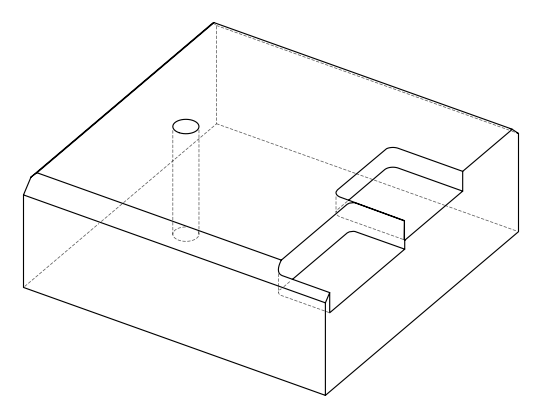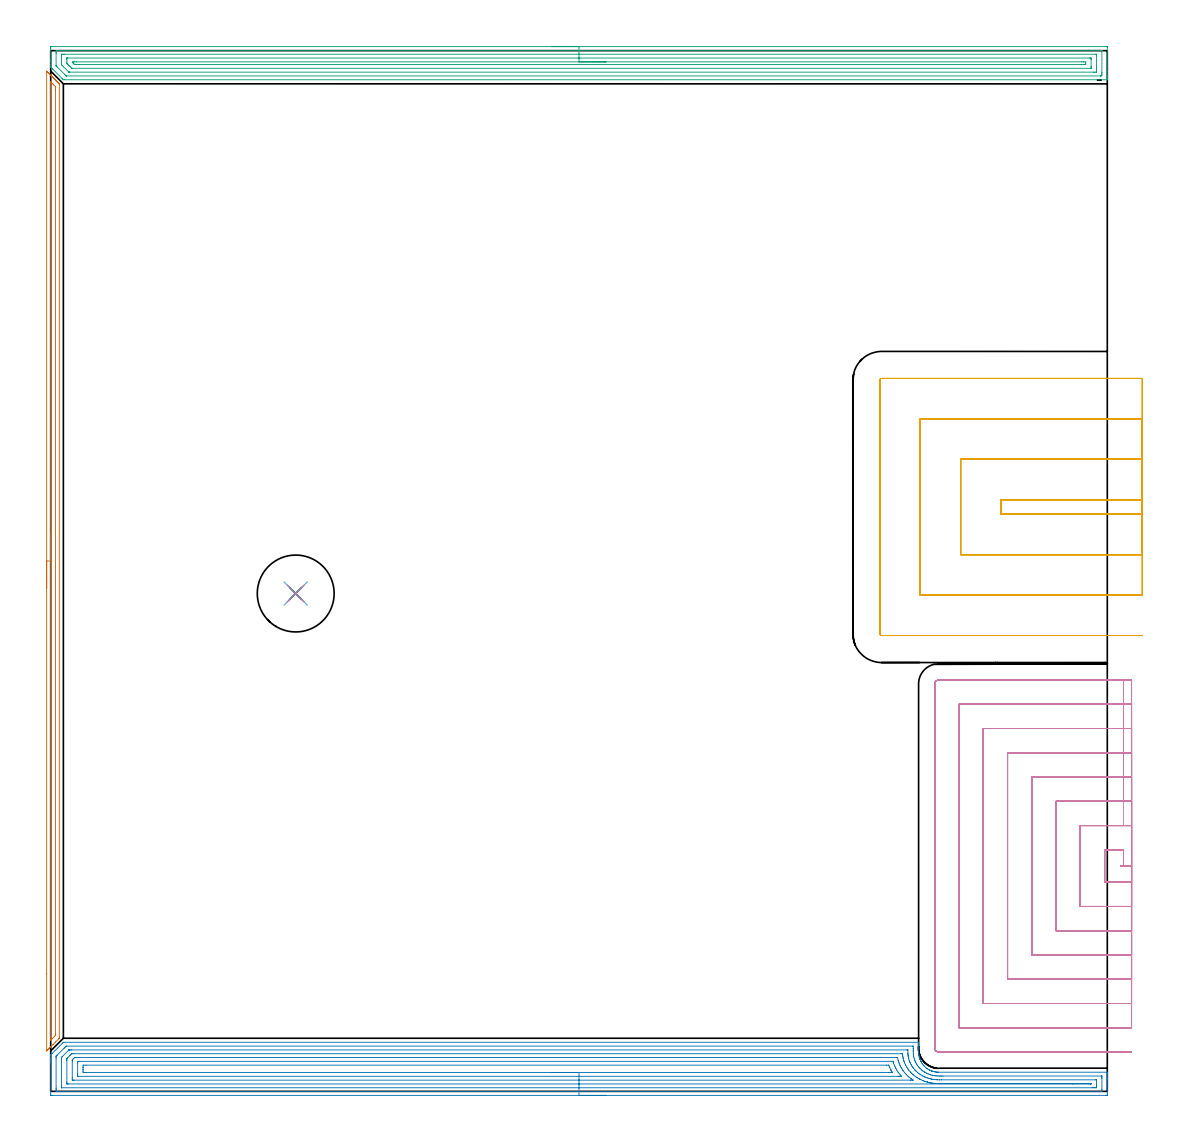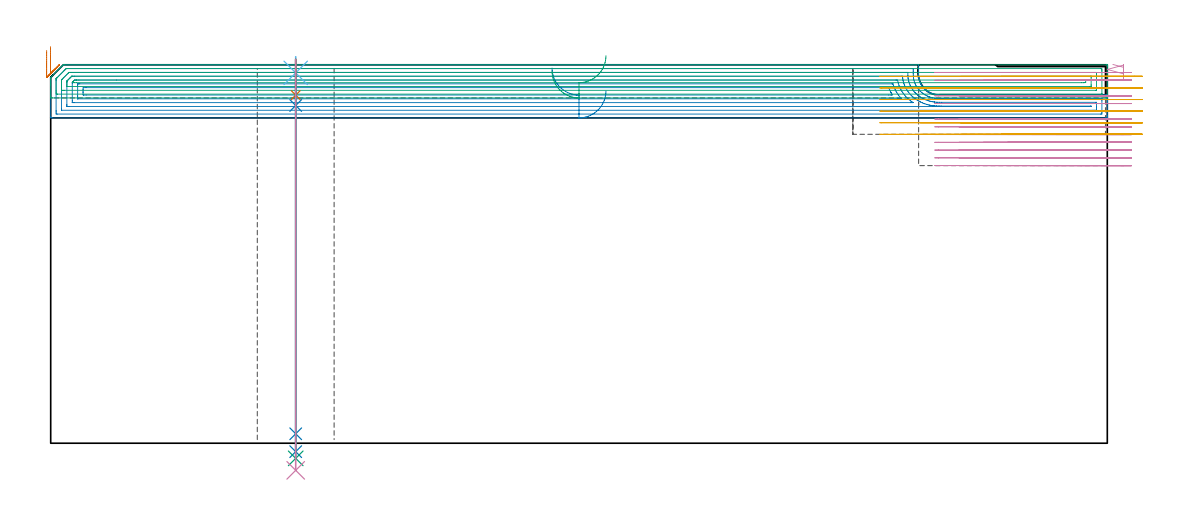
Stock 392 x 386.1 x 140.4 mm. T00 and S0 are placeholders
(PLAN: 10 operations, 7 tool changes, 118.5 min)
(1 AREA_MILL | FG_CHAMFER_SURFACE | UGT0205_001 | 5.93 min | 4084 mm3)
(2 AREA_MILL_1 | FG_CHAMFER_SURFACE_1 | UGT0205_001 | 20.61 min | 75786 mm3)
(3 AREA_MILL_2 | FG_CHAMFER_SURFACE_2 | UGT0205_001 | 15.85 min | 29583 mm3)
(4 MILL_SLOT | SLOT_PARTIAL_RECTANGULAR | NXT0201_011 | Follow Part, ap 3, ae 75% | 60.62 min | 387882 mm3)
(5 MILL_SLOT_1 | SLOT_PARTIAL_RECTANGULAR_1 | UGT0201_136 | Follow Part, ap 5, ae 75% | 13.55 min | 279842 mm3)
(6 SPOT_DRILL | STEP1HOLE | NXT0321_9005460120000 | 0.05 min | 181 mm3)
(7 DRILL_BLIND_HOLE_INTO_CENTER | STEP1HOLE | NXT0301_046 | 0.05 min | 365 mm3)
(8 GUN_DRILL_THROUGH_HOLE | STEP1HOLE | UGT0307_003 | 0.64 min | 4937 mm3)
(9 SPADE_DRILL_TO_ENLARGE_THROUGH_HOLE | STEP1HOLE | UGT0306_009 | 0.59 min | 32219 mm3)
(10 DRILL_TO_ENLARGE_THROUGH_HOLE | STEP1HOLE | UGT0301_392 | 0.61 min | 51785 mm3)
(TOOL UGT0205_001 | Chamfer Mill 20 x 3 x 45 deg. | D20 FL50 Z2)
(TOOL NXT0201_011 | ENDMILL 12mm [2P460-1200-NA 1630] | D12 FL38 Z6)
(TOOL UGT0201_136 | Carbide End Mill 20.0 | D20 FL30 Z4)
(TOOL NXT0321_9005460120000 | NC Spot Drill, 142deg, 12mm, Carbide, Uncoated | D12 PA142 FL30 Z2)
(TOOL NXT0301_046 | Carbide Drill 7.5mm [860.1-0750-038A1-MM 2214] | D7.5 PA140 FL53 Z2)
(TOOL UGT0307_003 | Gun Drill 7 mm | D7 PA130 FL24 Z1)
(TOOL UGT0306_009 | Spade Drill 18.5mm | D18.5 PA132 FL10 Z2)
(TOOL UGT0301_392 | Twist Drill 28.5 mm | D28.5 PA118 FL165 Z2)
(OP 1 AREA_MILL)
G17 G21 G94 G90
T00 M6
G54
G17 G0 G90 X-1.5 Y186.75 S1061 M3
G43 Z150.4 H0
Z145.7
G94 G1 Y186.788 Z144.828 F250.
Y186.902 Z143.964
Y187.091 Z143.112
Y187.353 Z142.28
Y187.687 Z141.474
Y188.09 Z140.7
Y188.559 Z139.964
Y189.09 Z139.272
Y189.679 Z138.629
Y190.322 Z138.04
Y191.014 Z137.508
Y191.75 Z137.04
Y192.524 Z136.637
Y193.33 Z136.303
Y194.162 Z136.041
Y195.014 Z135.852
Y195.879 Z135.738
Y196.75 Z135.7
Y378.249
X-1.494 Y378.464 Z135.705
X-1.492 Y378.481 Z135.706
X-1.463 Y378.464 Z135.735
X-1.114 Y378.114 Z136.086
X-0.93 Y377.932 Z136.267
X-0.867 Y377.867 Z136.332
X-0.697 Y377.698 Z136.502
X-0.633 Y377.635 Z136.563
X-0.569 Y377.569 Z136.63
X-0.402 Y377.403 Z136.797
X-0.337 Y377.338 Z136.86
X-0.27 Y377.271 Z136.929
X-0.107 Y377.107 Z137.092
X-0.04 Y377.042 Z137.156
X0.028 Y376.973 Z137.227
X0.188 Y376.812 Z137.387
X0.257 Y376.745 Z137.453
X0.326 Y376.675 Z137.525
X0.483 Y376.517 Z137.683
X0.553 Y376.448 Z137.75
X0.624 Y376.377 Z137.823
X0.779 Y376.222 Z137.978
X0.85 Y376.152 Z138.046
X0.922 Y376.078 Z138.121
X1.074 Y375.927 Z138.273
X1.147 Y375.855 Z138.343
X1.22 Y375.78 Z138.419
X1.369 Y375.631 Z138.568
X1.443 Y375.558 Z138.64
X1.518 Y375.482 Z138.717
X1.664 Y375.336 Z138.863
X1.74 Y375.262 Z138.936
X1.816 Y375.184 Z139.016
X1.959 Y375.041 Z139.158
X2.037 Y374.965 Z139.233
X2.115 Y374.886 Z139.314
X2.255 Y374.746 Z139.454
X2.333 Y374.669 Z139.529
X2.413 Y374.588 Z139.612
X2.55 Y374.451 Z139.749
X2.63 Y374.372 Z139.826
X2.711 Y374.29 Z139.909
X3.075 Y373.926 Z140.273
X3.107 Y373.893 Z140.303
X3.2 Y373.795 Z140.384
Y373.395 Z140.4
Y20.105
Y19.705 Z140.384
X3.107 Y19.604 Z140.302
X3.075 Y19.574 Z140.273
X1.817 Y18.316 Z139.016
X0.922 Y17.422 Z138.121
X0.028 Y16.527 Z137.227
X-0.04 Y16.458 Z137.156
X-0.107 Y16.392 Z137.092
X-0.27 Y16.229 Z136.929
X-0.337 Y16.162 Z136.86
X-0.402 Y16.097 Z136.797
X-0.568 Y15.931 Z136.631
X-0.633 Y15.865 Z136.563
X-0.697 Y15.802 Z136.502
X-0.867 Y15.633 Z136.332
X-0.93 Y15.568 Z136.267
X-1.115 Y15.385 Z136.085
X-1.165 Y15.335 Z136.035
X-1.375 Y15.124 Z135.823
X-1.467 Y15.037 Z135.731
X-1.493 Y15.017 Z135.704
X-1.499 Y15.037 Z135.699
X-1.5 Y43.61 Z135.7
Y196.75
X-0.086 Z137.114
Y374.336
X-0.085 Y374.382 Z137.115
X-0.082 Y374.474 Z137.118
X-0.076 Y374.615 Z137.124
X-0.04 Y374.582 Z137.16
X0.259 Y374.29 Z137.459
X0.85 Y373.7 Z138.05
X1.153 Y373.395 Z138.353
X1.74 Y372.798 Z138.94
X1.779 Y372.501 Z138.979
X1.782 Y372.459 Z138.982
X1.786 Y371.606 Z138.986
Y371.56
X1.785 Y20.907 Z138.985
X1.782 Y20.816 Z138.982
X1.779 Y20.757 Z138.979
X1.769 Y20.73 Z138.969
X1.74 Y20.697 Z138.94
X1.447 Y20.399 Z138.647
X0.556 Y19.506 Z137.756
X0.26 Y19.211 Z137.46
X0.107 Y19.063 Z137.307
X-0.04 Y18.922 Z137.16
X-0.079 Y19.211 Z137.121
X-0.082 Y19.253 Z137.118
X-0.086 Y20.105 Z137.114
Y20.151
Y196.75
Y197.622 Z137.152
Y198.487 Z137.266
Y199.338 Z137.455
Y200.17 Z137.717
Y200.976 Z138.051
Y201.75 Z138.454
Y202.486 Z138.923
Y203.178 Z139.454
Y203.821 Z140.043
Y204.411 Z140.686
Y204.942 Z141.378
Y205.41 Z142.114
Y205.813 Z142.888
Y206.147 Z143.694
Y206.409 Z144.526
Y206.598 Z145.378
Y206.712 Z146.243
Y206.75 Z147.114
G0 Z150.4
M5
M2
(OP 2 AREA_MILL_1)
G17 G21 G94 G90
T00 M6
G54
G17 G0 G90 X206. Y-1.5 S1061 M3
G43 Z150.4 H0
Z130.7
G94 G1 X205.962 Z129.828 F250.
X205.848 Z128.964
X205.659 Z128.112
X205.397 Z127.28
X205.063 Z126.474
X204.66 Z125.7
X204.192 Z124.964
X203.66 Z124.272
X203.071 Z123.629
X202.428 Z123.04
X201.736 Z122.508
X201. Z122.04
X200.226 Z121.637
X199.42 Z121.303
X198.588 Z121.041
X197.737 Z120.852
X196.872 Z120.738
X196. Z120.7
X0.629
X0.269 Y-1.496 Z120.702
X0.01 Y-1.492 Z120.706
X0. Y-1.23 Z120.968
Y10.568 Z132.763
Y11.094 Z133.291
Y11.456 Z133.652
Y11.982 Z134.178
Y12.343 Z134.537
Y13.428 Z135.626
X0.002 Y13.452 Z135.65
X0.005 Y13.494 Z135.691
X0.033 Y13.534 Z135.732
X0.617 Y14.117 Z136.317
X4.246 Y17.747 Z139.946
X4.615 Y18.115 Z140.315
X4.7 Y18.201 Z140.399
X321.99
X322. Y18.125 Z140.324
X322.001 Y16.926 Z139.125
X322.002 Y14.708 Z136.907
X322.011 Y14.266 Z136.466
X322.039 Y13.824 Z136.024
X322.075 Y13.532 Z135.732
X322.093 Y13.382 Z135.581
X322.121 Y13.23 Z135.428
X322.175 Y12.942 Z135.14
X322.285 Y12.498 Z134.697
X322.418 Y12.058 Z134.258
X322.461 Y11.935 Z134.134
X322.522 Y11.799 Z133.999
X322.676 Y11.456 Z133.651
X322.753 Y11.283 Z133.483
X322.802 Y11.175 Z133.374
X322.82 Y11.142 Z133.341
X322.891 Y11.012 Z133.208
X322.939 Y10.923 Z133.121
X323.045 Y10.728 Z132.927
X323.317 Y10.292 Z132.491
X323.354 Y10.237 Z132.436
X323.685 Y9.815 Z132.014
X324.035 Y9.409 Z131.607
X324.14 Y9.3 Z131.497
X324.203 Y9.237 Z131.434
X324.248 Y9.193 Z131.391
X324.636 Y8.851 Z131.05
X325.038 Y8.526 Z130.725
X325.142 Y8.452 Z130.651
X325.583 Y8.173 Z130.369
X325.651 Y8.136 Z130.332
X326.036 Y7.92 Z130.119
X326.181 Y7.852 Z130.051
X326.545 Y7.683 Z129.878
X326.628 Y7.643 Z129.841
X326.713 Y7.611 Z129.81
X326.84 Y7.564 Z129.763
X326.929 Y7.532 Z129.728
X326.992 Y7.513 Z129.707
X327.324 Y7.408 Z129.606
X327.374 Y7.392 Z129.591
X327.83 Y7.278 Z129.476
X327.887 Y7.269 Z129.464
X328.269 Y7.196 Z129.393
X328.456 Y7.174 Z129.369
X328.717 Y7.143 Z129.334
X329.154 Y7.113 Z129.303
X329.234 Y7.107 Z129.304
X329.387 Y7.101 Z129.301
X391.818 Y7.1 Z129.3
X391.99 Y7.096 Z129.289
X392. Y7.034 Z129.234
Y6.854 Z129.054
Y6.132 Z128.326
Y4.883 Z127.08
Y4.357 Z126.551
Y-0.704 Z121.494
X391.998 Y-0.967 Z121.231
X391.992 Y-1.492 Z120.706
X391.903 Y-1.495 Z120.703
X391.371 Y-1.5 Z120.7
X196.
Y-0.086 Z122.114
X2.424
X2.01 Y-0.079 Z122.121
X2.003 Y0.332 Z122.532
X2.001 Y0.808 Z123.008
X2. Y1.222 Z123.422
Y12.343 Z134.543
X2.002 Y12.755 Z134.955
X2.009 Y12.993 Z135.193
X2.012 Y13.05 Z135.25
X2.055 Y13.097 Z135.297
X2.182 Y13.23 Z135.43
X2.298 Y13.348 Z135.548
X2.417 Y13.468 Z135.668
X4.97 Y16.021 Z138.221
X5.1 Y16.15 Z138.35
X5.418 Y16.463 Z138.663
X5.741 Y16.779 Z138.979
X5.988 Y16.786 Z138.986
X319.839 Y16.785 Z138.985
X319.991 Y16.779 Z138.979
X319.997 Y16.623 Z138.823
X320.001 Y15.892 Z138.092
Y15.731 Z137.931
X320.003 Y15.005 Z137.205
X320.004 Y14.841 Z137.041
X320.027 Y14.117 Z136.317
X320.037 Y13.921 Z136.121
X320.114 Y13.23 Z135.43
X320.173 Y12.899 Z135.099
X320.303 Y12.343 Z134.543
X320.491 Y11.696 Z133.896
X320.588 Y11.456 Z133.656
X320.733 Y11.113 Z133.313
X320.999 Y10.568 Z132.768
X321.328 Y9.978 Z132.178
X321.524 Y9.681 Z131.881
X321.627 Y9.53 Z131.73
X321.958 Y9.116 Z131.316
X322.234 Y8.794 Z130.994
X322.522 Y8.478 Z130.678
X323.159 Y7.906 Z130.106
X323.416 Y7.696 Z129.896
X323.606 Y7.549 Z129.749
X324.139 Y7.189 Z129.389
X324.31 Y7.085 Z129.285
X324.426 Y7.019 Z129.219
X324.932 Y6.749 Z128.949
X325.204 Y6.619 Z128.819
X325.477 Y6.493 Z128.693
X325.917 Y6.312 Z128.512
X326.098 Y6.246 Z128.446
X326.148 Y6.23 Z128.43
X326.467 Y6.132 Z128.332
X326.992 Y5.993 Z128.193
X327.179 Y5.946 Z128.146
X327.887 Y5.814 Z128.014
X328.254 Y5.767 Z127.967
X328.781 Y5.72 Z127.92
X329.218 Y5.697 Z127.897
X329.675 Y5.691 Z127.891
X330.122 Y5.688 Z127.888
X330.569 Y5.687 Z127.887
X331.018 Y5.686 Z127.886
X389.849 Y5.685 Z127.885
X389.928 Y5.684 Z127.884
X389.974 Y5.681 Z127.881
X389.99 Y5.679 Z127.879
X389.991 Y5.658 Z127.858
X389.997 Y5.244 Z127.444
X390. Y4.831 Z127.031
X389.999 Y0.808 Z123.008
X389.998 Y0.396 Z122.596
X389.99 Y-0.079 Z122.121
X389.589 Y-0.086 Z122.114
X196.
Y1.328 Z123.528
X4.083 Y1.329 Z123.529
X4.038 Y1.331 Z123.531
X4.015 Y1.334 Z123.534
X4.01 Y1.336 Z123.536
X4.007 Y1.355 Z123.555
X4.002 Y1.491 Z123.691
X4. Y1.695 Z123.895
Y1.899 Z124.099
Y11.66 Z133.86
X4.003 Y12.343 Z134.543
X4.007 Y12.54 Z134.74
X4.016 Y12.605 Z134.805
X4.056 Y12.649 Z134.849
X4.206 Y12.805 Z135.005
X6.646 Y15.246 Z137.446
X6.728 Y15.326 Z137.526
X6.761 Y15.353 Z137.553
X6.778 Y15.365 Z137.565
X6.797 Y15.367 Z137.567
X6.888 Y15.369 Z137.569
X7.413 Y15.371 Z137.571
X7.782
X317.682
X317.89 Y15.369 Z137.569
X317.981 Y15.366 Z137.566
X317.991 Y15.365 Z137.565
X317.995 Y15.35 Z137.55
X317.999 Y15.308 Z137.508
X318.018 Y14.15 Z136.35
X318.02 Y14.117 Z136.317
X318.051 Y13.681 Z135.881
X318.1 Y13.23 Z135.43
X318.107 Y13.175 Z135.375
X318.191 Y12.723 Z134.923
X318.274 Y12.343 Z134.543
X318.34 Y12.056 Z134.256
X318.522 Y11.456 Z133.656
X318.621 Y11.179 Z133.379
X318.825 Y10.688 Z132.888
X318.88 Y10.568 Z132.768
X318.945 Y10.432 Z132.632
X319.205 Y9.933 Z132.133
X319.349 Y9.681 Z131.881
X319.531 Y9.369 Z131.569
X319.839 Y8.895 Z131.095
X319.915 Y8.794 Z130.994
X320.17 Y8.465 Z130.665
X320.657 Y7.906 Z130.106
X320.733 Y7.822 Z130.022
X320.94 Y7.613 Z129.813
X321.145 Y7.425 Z129.625
X321.592 Y7.019 Z129.219
X321.627 Y6.989 Z129.189
X322.109 Y6.61 Z128.81
X322.522 Y6.329 Z128.529
X322.824 Y6.132 Z128.332
X323.416 Y5.79 Z127.99
X323.666 Y5.653 Z127.853
X324.135 Y5.418 Z127.618
X324.31 Y5.339 Z127.539
X324.529 Y5.244 Z127.444
X325.204 Y4.986 Z127.186
X325.588 Y4.864 Z127.064
X326.098 Y4.722 Z126.922
X326.41 Y4.639 Z126.839
X326.796 Y4.552 Z126.752
X326.992 Y4.515 Z126.715
X327.403 Y4.442 Z126.642
X327.871 Y4.372 Z126.572
X327.887 Y4.37 Z126.57
X328.002 Y4.357 Z126.557
X328.781 Y4.298 Z126.498
X328.844 Y4.295 Z126.495
X329.675 Y4.274 Z126.474
X329.759 Y4.273 Z126.473
X330.569 Y4.272 Z126.472
X387.794 Y4.271 Z126.471
X387.882 Y4.27 Z126.47
X387.971 Y4.266 Z126.466
X387.987 Y4.264 Z126.464
X387.992 Y4.256 Z126.456
X387.997 Y4.241 Z126.441
X387.999 Y4.224 Z126.424
X388. Y4.153 Z126.353
Y2.583 Z124.783
Y2.379 Z124.579
X387.995 Y1.695 Z123.895
X387.991 Y1.5 Z123.7
X387.97 Y1.335 Z123.535
X387.794 Y1.333 Z123.533
X387.269 Y1.33 Z123.53
X386.9 Y1.329 Z123.529
X386.376 Y1.328 Z123.528
X196.
Y2.743 Z124.943
X6.726
X6.108 Y2.748 Z124.948
X6.041 Y2.75 Z124.95
X6.01 Y2.759 Z124.959
X6.008 Y2.81 Z125.01
X6.004 Y3.027 Z125.227
X6. Y3.464 Z125.664
Y11.45 Z133.65
X6.006 Y11.896 Z134.096
X6.01 Y12.116 Z134.316
X6.021 Y12.16 Z134.36
X6.045 Y12.19 Z134.39
X6.094 Y12.243 Z134.443
X6.192 Y12.343 Z134.543
X7.079 Y13.23 Z135.43
X7.431 Y13.579 Z135.779
X7.782 Y13.925 Z136.125
X7.827 Y13.95 Z136.15
X7.864 Y13.953 Z136.153
X7.946 Y13.955 Z136.155
X8.676 Y13.957 Z136.157
X8.838
X315.53
X315.81 Y13.955 Z136.155
X315.95 Y13.953 Z136.153
X316.012 Y13.951 Z136.151
X316.021 Y13.901 Z136.101
X316.075 Y13.416 Z135.616
X316.1 Y13.23 Z135.43
X316.156 Y12.845 Z135.045
X316.236 Y12.369 Z134.569
X316.242 Y12.343 Z134.543
X316.263 Y12.25 Z134.45
X316.478 Y11.456 Z133.656
X316.561 Y11.16 Z133.36
X316.693 Y10.805 Z133.005
X316.794 Y10.568 Z132.768
X317.157 Y9.766 Z131.966
X317.199 Y9.681 Z131.881
X317.242 Y9.596 Z131.796
X317.704 Y8.794 Z130.994
X318.051 Y8.271 Z130.471
X318.332 Y7.906 Z130.106
X318.945 Y7.179 Z129.379
X319.095 Y7.019 Z129.219
X319.469 Y6.648 Z128.848
X319.839 Y6.31 Z128.51
X320.044 Y6.132 Z128.332
X320.733 Y5.584 Z127.784
X321.235 Y5.244 Z127.444
X321.627 Y4.997 Z127.197
X322.237 Y4.64 Z126.84
X322.522 Y4.492 Z126.692
X322.794 Y4.357 Z126.557
X323.416 Y4.071 Z126.271
X323.904 Y3.873 Z126.073
X324.31 Y3.721 Z125.921
X325.113 Y3.47 Z125.67
X325.204 Y3.444 Z125.644
X325.241 Y3.434 Z125.634
X325.303 Y3.417 Z125.617
X325.828 Y3.286 Z125.486
X326.098 Y3.226 Z125.426
X326.41 Y3.16 Z125.36
X326.66 Y3.115 Z125.315
X326.992 Y3.057 Z125.257
X327.477 Y2.989 Z125.189
X327.651 Y2.97 Z125.17
X327.887 Y2.948 Z125.148
X328.46 Y2.901 Z125.101
X328.684 Y2.886 Z125.086
X328.781 Y2.882 Z125.082
X329.391 Y2.865 Z125.065
X329.597 Y2.86 Z125.06
X329.675
X330.291 Y2.858 Z125.058
X330.368
X385.842 Y2.857 Z125.057
X385.896 Y2.855 Z125.055
X385.987 Y2.851 Z125.051
X385.99 Y2.804 Z125.004
Y2.757 Z124.957
X385.904 Y2.749 Z124.949
X385.842 Y2.745 Z124.945
X385.609 Y2.744 Z124.944
X379.046 Y2.743 Z124.943
X196.
Y4.157 Z126.357
X8.676
X8.475 Y4.158 Z126.358
X8.071 Y4.162 Z126.362
X8.022 Y4.164 Z126.364
X8.01 Y4.172 Z126.372
X8.006 Y4.203 Z126.403
X8.002 Y4.261 Z126.461
X8.001 Y4.357 Z126.557
X8. Y5.028 Z127.228
X8.001 Y11.239 Z133.439
X8.004 Y11.456 Z133.656
X8.009 Y11.623 Z133.823
X8.014 Y11.704 Z133.904
X8.066 Y11.759 Z133.959
X8.215 Y11.913 Z134.113
X8.676 Y12.377 Z134.577
X8.855 Y12.536 Z134.736
X9.023 Y12.539 Z134.739
X9.37 Y12.542 Z134.742
X24.43 Y12.543 Z134.743
X313.58 Y12.542 Z134.742
X313.782 Y12.541 Z134.741
X314.177 Y12.536 Z134.736
X314.422 Y11.508 Z133.708
X314.435 Y11.456 Z133.656
X314.474 Y11.307 Z133.507
X314.715 Y10.568 Z132.768
X314.864 Y10.182 Z132.382
X315.097 Y9.681 Z131.881
X315.368 Y9.109 Z131.309
X315.543 Y8.794 Z130.994
X315.764 Y8.402 Z130.602
X316.084 Y7.906 Z130.106
X316.263 Y7.637 Z129.837
X316.753 Y7.019 Z129.219
X317.157 Y6.542 Z128.742
X317.533 Y6.132 Z128.332
X318.051 Y5.636 Z127.836
X318.487 Y5.244 Z127.444
X318.945 Y4.874 Z127.074
X319.238 Y4.645 Z126.845
X319.644 Y4.357 Z126.557
X319.839 Y4.219 Z126.419
X319.904 Y4.171 Z126.371
X319.888 Y4.162 Z126.362
X319.879 Y4.16 Z126.36
X319.839 Y4.158 Z126.358
X319.147 Y4.157 Z126.357
X318.945
X196.
Y5.571 Z127.771
X10.135
X10.059 Y5.573 Z127.773
X10.022 Y5.575 Z127.775
X10.011 Y5.578 Z127.778
X10.009 Y5.586 Z127.786
X10.002 Y5.704 Z127.904
X10. Y6.132 Z128.332
Y6.593 Z128.793
X10.001 Y10.568 Z132.768
X10.003 Y11.026 Z133.226
X10.01 Y11.094 Z133.294
X10.015 Y11.122 Z133.322
X10.042 Y11.124 Z133.324
X10.182 Y11.126 Z133.326
X10.465 Y11.128 Z133.328
X10.794 Y11.129 Z133.329
X312.121
X312.319 Y11.127 Z133.327
X312.417 Y11.125 Z133.325
X312.464 Y11.122 Z133.322
X312.48 Y11.117 Z133.317
X312.686 Y10.475 Z132.675
X312.997 Y9.681 Z131.881
X313.248 Y9.124 Z131.324
X313.411 Y8.794 Z130.994
X313.58 Y8.461 Z130.661
X313.899 Y7.906 Z130.106
X314.415 Y7.078 Z129.278
X314.455 Y7.019 Z129.219
X314.474 Y6.992 Z129.192
X315.17 Y6.132 Z128.332
X315.368 Y5.89 Z128.09
X315.626 Y5.587 Z127.787
X315.368 Y5.578 Z127.778
X315.036 Y5.574 Z127.774
X314.474 Y5.572 Z127.772
X314.145 Y5.571 Z127.771
X196.
Y6.985 Z129.185
X13.147
X12.284 Y6.988 Z129.188
X12.253 Y6.99 Z129.19
X12.01 Y7.019 Z129.219
X12.004 Y7.267 Z129.467
X12.001 Y7.906 Z130.106
X12. Y8.157 Z130.357
X12.001 Y8.794 Z130.994
X12.002 Y9.043 Z131.243
X12.01 Y9.681 Z131.881
X12.224 Y9.71 Z131.91
X12.253 Y9.712 Z131.912
X13.113 Y9.715 Z131.915
X310.004 Y9.714 Z131.914
X310.869 Y9.71 Z131.91
X310.898 Y9.708 Z131.908
X310.912 Y9.681 Z131.881
X310.927 Y9.652 Z131.852
X311.155 Y9.117 Z131.317
X311.305 Y8.794 Z130.994
X311.673 Y8.024 Z130.224
X311.737 Y7.906 Z130.106
X311.792 Y7.807 Z130.007
X312.083 Y7.305 Z129.505
X312.248 Y7.019 Z129.219
X311.823 Y6.988 Z129.188
X311.792 Y6.987 Z129.187
X310.932 Y6.985 Z129.185
X196.
X195.128 Z129.223
X194.264 Z129.337
X193.412 Z129.526
X192.58 Z129.788
X191.774 Z130.122
X191. Z130.525
X190.264 Z130.994
X189.572 Z131.525
X188.929 Z132.114
X188.34 Z132.757
X187.809 Z133.45
X187.34 Z134.185
X186.937 Z134.959
X186.603 Z135.765
X186.341 Z136.597
X186.152 Z137.449
X186.038 Z138.314
X186. Z139.185
G0 Z150.4
M5
M2
(OP 3 AREA_MILL_2)
G17 G21 G94 G90
T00 M6
G54
G17 G0 G90 X186. Y387.6 S1061 M3
G43 Z150.4 H0
Z138.1
G94 G1 X186.038 Z137.228 F250.
X186.152 Z136.363
X186.341 Z135.512
X186.603 Z134.68
X186.937 Z133.874
X187.34 Z133.1
X187.808 Z132.364
X188.34 Z131.672
X188.929 Z131.029
X189.572 Z130.439
X190.264 Z129.908
X191. Z129.44
X191.774 Z129.037
X192.58 Z128.703
X193.412 Z128.441
X194.263 Z128.252
X195.128 Z128.138
X196. Z128.1
X391.371
X391.833 Y387.595 Z128.103
X391.99 Y387.592 Z128.106
X392. Y387.43 Z128.267
Y378.37 Z137.324
Y376.969 Z138.727
Y376.61 Z139.085
Y375.893 Z139.806
Y375.651 Z140.049
X391.999 Y375.296 Z140.394
X391.818 Y375.3 Z140.4
X5.1
X4.706 Y375.298 Z140.382
X4.563 Y375.434 Z140.259
X4.206 Y375.794 Z139.905
X0.748 Y379.25 Z136.447
X0.249 Y379.751 Z135.949
X0.033 Y379.971 Z135.729
X0.003 Y380.008 Z135.689
X0. Y380.228 Z135.471
Y381.01 Z134.684
Y382.248 Z133.448
Y382.77 Z132.924
Y386.909 Z128.788
X0.003 Y387.17 Z128.527
X0.01 Y387.592 Z128.105
X0.197 Y387.595 Z128.103
X0.629 Y387.6 Z128.1
X196.
Y386.186 Z129.514
X389.689 Y386.185 Z129.515
X389.954 Y386.181 Z129.519
X389.981 Y386.179 Z129.521
X389.99 Y386.165 Z129.535
X389.996 Y386.13 Z129.57
X389.999 Y386.096 Z129.604
X390. Y377.96 Z137.74
X389.997 Y377.49 Z138.21
X389.991 Y377.088 Z138.612
X389.967 Y376.721 Z138.979
X389.583 Y376.716 Z138.984
X389.476 Y376.715 Z138.985
X5.994 Y376.714 Z138.986
X5.887 Y376.715 Z138.985
X5.79 Y376.718 Z138.982
X5.746 Y376.721 Z138.979
X5.557 Y376.902 Z138.798
X5.246 Y377.205 Z138.495
X5.1 Y377.35 Z138.35
X2.32 Y380.13 Z135.57
X2.226 Y380.226 Z135.474
X2.051 Y380.41 Z135.29
X2.01 Y380.466 Z135.234
X2.005 Y380.49 Z135.21
X2.001 Y380.54 Z135.16
X2. Y384.94 Z130.76
X2.003 Y385.41 Z130.29
X2.009 Y385.812 Z129.888
X2.033 Y386.179 Z129.521
X2.417 Y386.184 Z129.516
X2.524 Y386.185 Z129.515
X196. Y386.186 Z129.514
Y384.772 Z130.928
X387.794 Y384.771 Z130.929
X387.876 Y384.77 Z130.93
X387.941 Y384.768 Z130.932
X387.977 Y384.765 Z130.935
X387.99 Y384.731 Z130.969
X387.995 Y384.53 Z131.17
X387.999 Y384.328 Z131.372
X388. Y379.048 Z136.652
X387.998 Y378.37 Z137.33
X387.996 Y378.172 Z137.528
X387.991 Y378.143 Z137.557
X387.975 Y378.135 Z137.565
X387.917 Y378.133 Z137.567
X387.794 Y378.131 Z137.569
X387.146 Y378.129 Z137.571
X386.9 Y378.128 Z137.572
X7.133 Y378.129 Z137.571
X6.888 Y378.131 Z137.569
X6.807 Y378.133 Z137.567
X6.781 Y378.135 Z137.565
X6.759 Y378.152 Z137.548
X6.711 Y378.194 Z137.506
X6.53 Y378.37 Z137.33
X4.769 Y380.13 Z135.57
X4.206 Y380.695 Z135.005
X4.052 Y380.856 Z134.844
X4.016 Y380.895 Z134.805
X4.01 Y380.943 Z134.757
X4.005 Y381.01 Z134.69
X4.001 Y381.212 Z134.488
X4. Y381.89 Z133.81
Y383.852 Z131.848
X4.002 Y384.53 Z131.17
X4.004 Y384.728 Z130.972
X4.009 Y384.757 Z130.943
X4.025 Y384.765 Z130.935
X4.083 Y384.767 Z130.933
X4.206 Y384.769 Z130.931
X4.854 Y384.771 Z130.929
X5.1 Y384.772 Z130.928
X196.
Y383.357 Z132.343
X385.409
X385.855 Y383.355 Z132.345
X385.945 Y383.353 Z132.347
X385.98 Y383.351 Z132.349
X385.99 Y383.314 Z132.386
X385.993 Y383.207 Z132.493
X386. Y382.776 Z132.924
Y380.136 Z135.564
X385.999 Y379.693 Z136.007
X385.997 Y379.584 Z136.116
X385.994 Y379.558 Z136.142
X385.99 Y379.55 Z136.15
X385.979 Y379.548 Z136.152
X385.908 Y379.545 Z136.155
X385.708 Y379.543 Z136.157
X8.081
X7.932 Y379.545 Z136.155
X7.858 Y379.547 Z136.153
X7.824 Y379.549 Z136.151
X7.782 Y379.576 Z136.124
X7.221 Y380.13 Z135.57
X6.888 Y380.461 Z135.239
X6.611 Y380.738 Z134.962
X6.341 Y381.01 Z134.69
X6.163 Y381.192 Z134.508
X6.026 Y381.334 Z134.366
X6.01 Y381.447 Z134.253
X6. Y381.884 Z133.816
Y382.764 Z132.936
X6.001 Y383.207 Z132.493
X6.003 Y383.316 Z132.384
X6.006 Y383.343 Z132.357
X6.01 Y383.35 Z132.35
X6.021 Y383.352 Z132.348
X6.092 Y383.355 Z132.345
X6.292 Y383.357 Z132.343
X196.
Y381.943 Z133.757
X382.429
X383.272 Y381.941 Z133.759
X383.323 Y381.938 Z133.762
X383.99 Y381.89 Z133.81
X383.995 Y381.229 Z134.471
X383.99 Y381.01 Z134.69
X383.373 Y380.961 Z134.739
X383.323 Y380.96 Z134.74
X382.483 Y380.957 Z134.743
X10.465
X9.622 Y380.959 Z134.741
X9.571 Y380.961 Z134.739
X8.8 Y381.01 Z134.69
X8.676 Y381.127 Z134.573
X8.292 Y381.51 Z134.19
X8.103 Y381.703 Z133.997
X8.013 Y381.797 Z133.903
X8.01 Y381.89 Z133.81
X8.627 Y381.939 Z133.761
X8.676 Y381.94 Z133.76
X9.517 Y381.943 Z133.757
X196.
X196.872 Z133.795
X197.736 Z133.909
X198.588 Z134.098
X199.42 Z134.36
X200.226 Z134.694
X201. Z135.097
X201.736 Z135.565
X202.428 Z136.096
X203.071 Z136.686
X203.66 Z137.329
X204.191 Z138.021
X204.66 Z138.757
X205.063 Z139.531
X205.397 Z140.337
X205.659 Z141.169
X205.848 Z142.02
X205.962 Z142.885
X206. Z143.757
G0 Z150.4
M5
M2
(OP 4 MILL_SLOT)
G17 G21 G94 G90
T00 M6
G54
G17 G0 G90 X401. Y83.58 S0 M3
G43 Z150.4 H1
Z137.523
G94 G1 X398. Y83.599 F250.
G3 X397.573 Y83.6 R69. F500.
G1 X397.
X398.
Y89.6
X391.
Y77.6
X397.573
G2 X398. Y77.599 R63.
G1 X401. Y77.578 F250.
Y98.6
X398.
X382. F500.
Y68.6
X397.573
G2 X398. Y68.598 R54.
G1 X401. Y68.575 F250.
Y107.6
X398.
X373. F500.
Y59.6
X397.573
G2 X398. Y59.598 R45.
G1 X401. Y59.57 F250.
Y116.6
X398.
X364. F500.
Y50.6
X397.573
G2 X398. Y50.597 R36.
G1 X401. Y50.562 F250.
Y125.6
X398.
X355. F500.
Y41.6
X397.573
G2 X398. Y41.597 R27.
G1 X401. Y41.549 F250.
Y134.6
X398.
X346. F500.
Y32.6
X397.573
G2 X398. Y32.595 R18.
G1 X400.999 Y32.524 F250.
X401. Y143.6
X398.
X337. F500.
Y23.6
X397.573
G2 X398. Y23.59 R9.
G1 X400.997 Y23.448 F250.
X401. Y152.6
X398.
X329.4 F500.
G3 X328. Y151.2 R1.4
G1 Y16.
G3 X329.4 Y14.6 R1.4
G1 X397.573
X400.573 F250.
G0 X401. Y83.6 Z134.646
G1 X398.
X397. F500.
X398.
Y89.6
X391.
Y77.6
X398.
X401. F250.
G0 X398. Y120.533 Z140.523
G1 Y98.6 Z134.646
X382. F500.
Y68.6
X398.
X401. F250.
G0 X398. Y129.533 Z140.523
G1 Y107.6 Z134.646
X373. F500.
Y59.6
X398.
X401. F250.
G0 X398. Y138.533 Z140.523
G1 Y116.6 Z134.646
X364. F500.
Y50.6
X398.
X401. F250.
G0 X398. Y147.533 Z140.523
G1 Y125.6 Z134.646
X355. F500.
Y41.6
X398.
X401. F250.
G0 X394.067 Y152.6 Z140.523
G1 X398. Z139.469
Y134.6 Z134.646
X346. F500.
Y32.6
X398.
X401. F250.
G0 X398. Y151.659 Z140.523
G1 Y152.6 Z140.271
X392.004 Z138.664
X398. Z137.058
Y143.6 Z134.646
X337. F500.
Y23.6
X398.
X401. F250.
Y152.6
X398.
X329.4 F500.
G3 X328. Y151.2 R1.4
G1 Y16.
G3 X329.4 Y14.6 R1.4
G1 X398.
X401. F250.
G0 Y83.6 Z131.769
G1 X398.
X397. F500.
X398.
Y89.6
X391.
Y77.6
X398.
X401. F250.
Y98.6
X398.
X382. F500.
Y68.6
X398.
X401. F250.
Y107.6
X398.
X373. F500.
Y59.6
X398.
X401. F250.
Y116.6
X398.
X364. F500.
Y50.6
X398.
X401. F250.
Y125.6
X398.
X355. F500.
Y41.6
X398.
X401. F250.
Y134.6
X398.
X346. F500.
Y32.6
X398.
X401. F250.
Y143.6
X398.
X337. F500.
Y23.6
X398.
X401. F250.
Y152.6
X398.
X329.4 F500.
G3 X328. Y151.2 R1.4
G1 Y16.
G3 X329.4 Y14.6 R1.4
G1 X398.
X401. F250.
G0 Y83.6 Z128.892
G1 X398.
X397. F500.
X398.
Y89.6
X391.
Y77.6
X398.
X401. F250.
Y98.6
X398.
X382. F500.
Y68.6
X398.
X401. F250.
Y107.6
X398.
X373. F500.
Y59.6
X398.
X401. F250.
Y116.6
X398.
X364. F500.
Y50.6
X398.
X401. F250.
Y125.6
X398.
X355. F500.
Y41.6
X398.
X401. F250.
Y134.6
X398.
X346. F500.
Y32.6
X398.
X401. F250.
Y143.6
X398.
X337. F500.
Y23.6
X398.
X401. F250.
Y152.6
X398.
X329.4 F500.
G3 X328. Y151.2 R1.4
G1 Y16.
G3 X329.4 Y14.6 R1.4
G1 X398.
X401. F250.
G0 Y83.6 Z126.015
G1 X398.
X397. F500.
X398.
Y89.6
X391.
Y77.6
X398.
X401. F250.
Y98.6
X398.
X382. F500.
Y68.6
X398.
X401. F250.
Y107.6
X398.
X373. F500.
Y59.6
X398.
X401. F250.
Y116.6
X398.
X364. F500.
Y50.6
X398.
X401. F250.
Y125.6
X398.
X355. F500.
Y41.6
X398.
X401. F250.
Y134.6
X398.
X346. F500.
Y32.6
X398.
X401. F250.
Y143.6
X398.
X337. F500.
Y23.6
X398.
X401. F250.
Y152.6
X398.
X329.4 F500.
G3 X328. Y151.2 R1.4
G1 Y16.
G3 X329.4 Y14.6 R1.4
G1 X398.
X401. F250.
G0 Y83.6 Z123.138
G1 X398.
X397. F500.
X398.
Y89.6
X391.
Y77.6
X398.
X401. F250.
Y98.6
X398.
X382. F500.
Y68.6
X398.
X401. F250.
Y107.6
X398.
X373. F500.
Y59.6
X398.
X401. F250.
Y116.6
X398.
X364. F500.
Y50.6
X398.
X401. F250.
Y125.6
X398.
X355. F500.
Y41.6
X398.
X401. F250.
Y134.6
X398.
X346. F500.
Y32.6
X398.
X401. F250.
Y143.6
X398.
X337. F500.
Y23.6
X398.
X401. F250.
Y152.6
X398.
X329.4 F500.
G3 X328. Y151.2 R1.4
G1 Y16.
G3 X329.4 Y14.6 R1.4
G1 X398.
X401. F250.
G0 Y83.6 Z120.261
G1 X398.
X397. F500.
X398.
Y89.6
X391.
Y77.6
X398.
X401. F250.
Y98.6
X398.
X382. F500.
Y68.6
X398.
X401. F250.
Y107.6
X398.
X373. F500.
Y59.6
X398.
X401. F250.
Y116.6
X398.
X364. F500.
Y50.6
X398.
X401. F250.
Y125.6
X398.
X355. F500.
Y41.6
X398.
X401. F250.
Y134.6
X398.
X346. F500.
Y32.6
X398.
X401. F250.
Y143.6
X398.
X337. F500.
Y23.6
X398.
X401. F250.
Y152.6
X398.
X329.4 F500.
G3 X328. Y151.2 R1.4
G1 Y16.
G3 X329.4 Y14.6 R1.4
G1 X398.
X401. F250.
G0 Y83.6 Z117.385
G1 X398.
X397. F500.
X398.
Y89.6
X391.
Y77.6
X398.
X401. F250.
Y98.6
X398.
X382. F500.
Y68.6
X398.
X401. F250.
Y107.6
X398.
X373. F500.
Y59.6
X398.
X401. F250.
Y116.6
X398.
X364. F500.
Y50.6
X398.
X401. F250.
Y125.6
X398.
X355. F500.
Y41.6
X398.
X401. F250.
Y134.6
X398.
X346. F500.
Y32.6
X398.
X401. F250.
Y143.6
X398.
X337. F500.
Y23.6
X398.
X401. F250.
Y152.6
X398.
X329.4 F500.
G3 X328. Y151.2 R1.4
G1 Y16.
G3 X329.4 Y14.6 R1.4
G1 X398.
X401. F250.
G0 Y83.6 Z114.508
G1 X398.
X397. F500.
X398.
Y89.6
X391.
Y77.6
X398.
X401. F250.
Y98.6
X398.
X382. F500.
Y68.6
X398.
X401. F250.
Y107.6
X398.
X373. F500.
Y59.6
X398.
X401. F250.
Y116.6
X398.
X364. F500.
Y50.6
X398.
X401. F250.
Y125.6
X398.
X355. F500.
Y41.6
X398.
X401. F250.
Y134.6
X398.
X346. F500.
Y32.6
X398.
X401. F250.
Y143.6
X398.
X337. F500.
Y23.6
X398.
X401. F250.
Y152.6
X398.
X329.4 F500.
G3 X328. Y151.2 R1.4
G1 Y16.
G3 X329.4 Y14.6 R1.4
G1 X398.
X401. F250.
G0 Y83.6 Z111.631
G1 X398.
X397. F500.
X398.
Y89.6
X391.
Y77.6
X398.
X401. F250.
Y98.6
X398.
X382. F500.
Y68.6
X398.
X401. F250.
Y107.6
X398.
X373. F500.
Y59.6
X398.
X401. F250.
Y116.6
X398.
X364. F500.
Y50.6
X398.
X401. F250.
Y125.6
X398.
X355. F500.
Y41.6
X398.
X401. F250.
Y134.6
X398.
X346. F500.
Y32.6
X398.
X401. F250.
Y143.6
X398.
X337. F500.
Y23.6
X398.
X401. F250.
Y152.6
X398.
X329.4 F500.
G3 X328. Y151.2 R1.4
G1 Y16.
G3 X329.4 Y14.6 R1.4
G1 X398.
X401. F250.
G0 Y83.6 Z108.754
G1 X398.
X397. F500.
X398.
Y89.6
X391.
Y77.6
X398.
X401. F250.
Y98.6
X398.
X382. F500.
Y68.6
X398.
X401. F250.
Y107.6
X398.
X373. F500.
Y59.6
X398.
X401. F250.
Y116.6
X398.
X364. F500.
Y50.6
X398.
X401. F250.
Y125.6
X398.
X355. F500.
Y41.6
X398.
X401. F250.
Y134.6
X398.
X346. F500.
Y32.6
X398.
X401. F250.
Y143.6
X398.
X337. F500.
Y23.6
X398.
X401. F250.
Y152.6
X398.
X329.4 F500.
G3 X328. Y151.2 R1.4
G1 Y16.
G3 X329.4 Y14.6 R1.4
G1 X398.
X401. F250.
G0 Y83.6 Z105.877
G1 X398.
X397. F500.
X398.
Y89.6
X391.
Y77.6
X398.
X401. F250.
Y98.6
X398.
X382. F500.
Y68.6
X398.
X401. F250.
Y107.6
X398.
X373. F500.
Y59.6
X398.
X401. F250.
Y116.6
X398.
X364. F500.
Y50.6
X398.
X401. F250.
Y125.6
X398.
X355. F500.
Y41.6
X398.
X401. F250.
Y134.6
X398.
X346. F500.
Y32.6
X398.
X401. F250.
Y143.6
X398.
X337. F500.
Y23.6
X398.
X401. F250.
Y152.6
X398.
X329.4 F500.
G3 X328. Y151.2 R1.4
G1 Y16.
G3 X329.4 Y14.6 R1.4
G1 X398.
X401. F250.
G0 Y83.6 Z103.
G1 X398.
X397. F500.
X398.
Y89.6
X391.
Y77.6
X398.
X401. F250.
Y98.6
X398.
X382. F500.
Y68.6
X398.
X401. F250.
Y107.6
X398.
X373. F500.
Y59.6
X398.
X401. F250.
Y116.6
X398.
X364. F500.
Y50.6
X398.
X401. F250.
Y125.6
X398.
X355. F500.
Y41.6
X398.
X401. F250.
Y134.6
X398.
X346. F500.
Y32.6
X398.
X401. F250.
Y143.6
X398.
X337. F500.
Y23.6
X398.
X401. F250.
Y152.6
X398.
X329.4 F500.
G3 X328. Y151.2 R1.4
G1 Y16.
G3 X329.4 Y14.6 R1.4
G1 X398.
X401. F250.
G0 Z150.4
M5
M2
(OP 5 MILL_SLOT_1)
G17 G21 G94 G90
T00 M6
G54
G17 G0 G90 X405. Y219.5 S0 M3
G43 Z150.4 H0
Z136.1
G94 G1 X402. F250.
X352.6 F500.
Y214.1
X402.
X405. F250.
Y234.5
X402.
X337.6 F500.
Y199.1
X402.
X405. F250.
Y249.5
X402.
X322.6 F500.
Y184.1
X402.
X405. F250.
Y264.5
X402.
X308.3 F500.
G3 X307.6 Y263.8 R0.7
G1 Y169.8
G3 X308.3 Y169.1 R0.7
G1 X402.
X405. F250.
G0 Y219.5 Z131.8
G1 X402.
X352.6 F500.
Y214.1
X402.
X405. F250.
Y234.5
X402.
X337.6 F500.
Y199.1
X402.
X405. F250.
Y249.5
X402.
X322.6 F500.
Y184.1
X402.
X405. F250.
Y264.5
X402.
X308.3 F500.
G3 X307.6 Y263.8 R0.7
G1 Y169.8
G3 X308.3 Y169.1 R0.7
G1 X402.
X405. F250.
G0 Y219.5 Z127.5
G1 X402.
X352.6 F500.
Y214.1
X402.
X405. F250.
Y234.5
X402.
X337.6 F500.
Y199.1
X402.
X405. F250.
Y249.5
X402.
X322.6 F500.
Y184.1
X402.
X405. F250.
Y264.5
X402.
X308.3 F500.
G3 X307.6 Y263.8 R0.7
G1 Y169.8
G3 X308.3 Y169.1 R0.7
G1 X402.
X405. F250.
G0 Y219.5 Z123.2
G1 X402.
X352.6 F500.
Y214.1
X402.
X405. F250.
Y234.5
X402.
X337.6 F500.
Y199.1
X402.
X405. F250.
Y249.5
X402.
X322.6 F500.
Y184.1
X402.
X405. F250.
Y264.5
X402.
X308.3 F500.
G3 X307.6 Y263.8 R0.7
G1 Y169.8
G3 X308.3 Y169.1 R0.7
G1 X402.
X405. F250.
G0 Y219.5 Z118.9
G1 X402.
X352.6 F500.
Y214.1
X402.
X405. F250.
Y234.5
X402.
X337.6 F500.
Y199.1
X402.
X405. F250.
Y249.5
X402.
X322.6 F500.
Y184.1
X402.
X405. F250.
Y264.5
X402.
X308.3 F500.
G3 X307.6 Y263.8 R0.7
G1 Y169.8
G3 X308.3 Y169.1 R0.7
G1 X402.
X405. F250.
G0 Y219.5 Z114.6
G1 X402.
X352.6 F500.
Y214.1
X402.
X405. F250.
Y234.5
X402.
X337.6 F500.
Y199.1
X402.
X405. F250.
Y249.5
X402.
X322.6 F500.
Y184.1
X402.
X405. F250.
Y264.5
X402.
X308.3 F500.
G3 X307.6 Y263.8 R0.7
G1 Y169.8
G3 X308.3 Y169.1 R0.7
G1 X402.
X405. F250.
G0 Z150.4
M5
M2
(OP 6 SPOT_DRILL)
G17 G21 G94 G90
T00 M6
G54
G17 G0 G90 X90.9 Y184.7 S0 M3
G43 Z150.4 H0
G94 G81 G98 Z137.4 F250. R143.4
G80
M5
M2
(OP 7 DRILL_BLIND_HOLE_INTO_CENTER)
G17 G21 G94 G90
T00 M6
G54
G17 G0 G90 X90.9 Y184.7 S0 M3
G43 Z150.4 H1
G94 G81 G98 Z129.15 F250. R142.4
G80
M5
M2
(OP 8 GUN_DRILL_THROUGH_HOLE)
G17 G21 G94 G90
T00 M6
G54
G17 G0 G90 X90.9 Y184.7 M8
G43 Z150.4 H0
Z137.264
S716 M3
G94 G1 Z125.292 F125. M26
G4 X.084
Z3.5 F250.
G4 X.084
Z-3.132 F125.
G4 X.084
M5
M9
G0 Z137.264
Z150.4
M2
(OP 9 SPADE_DRILL_TO_ENLARGE_THROUGH_HOLE)
G17 G21 G94 G90
T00 M6
G54
G17 G0 G90 X90.9 Y184.7 S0 M3
G43 Z150.4 H0
G94 G73 G98 Z-5.618 F250. Q18.252 R142.4
G80
M5
M2
(OP 10 DRILL_TO_ENLARGE_THROUGH_HOLE)
G17 G21 G94 G90
T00 M6
G54
G17 G0 G90 X90.9 Y184.7 S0 M3
G43 Z150.4 H0
G94 G73 G98 Z-10.062 F250. Q25.077 R142.4
G80
M5
M2
